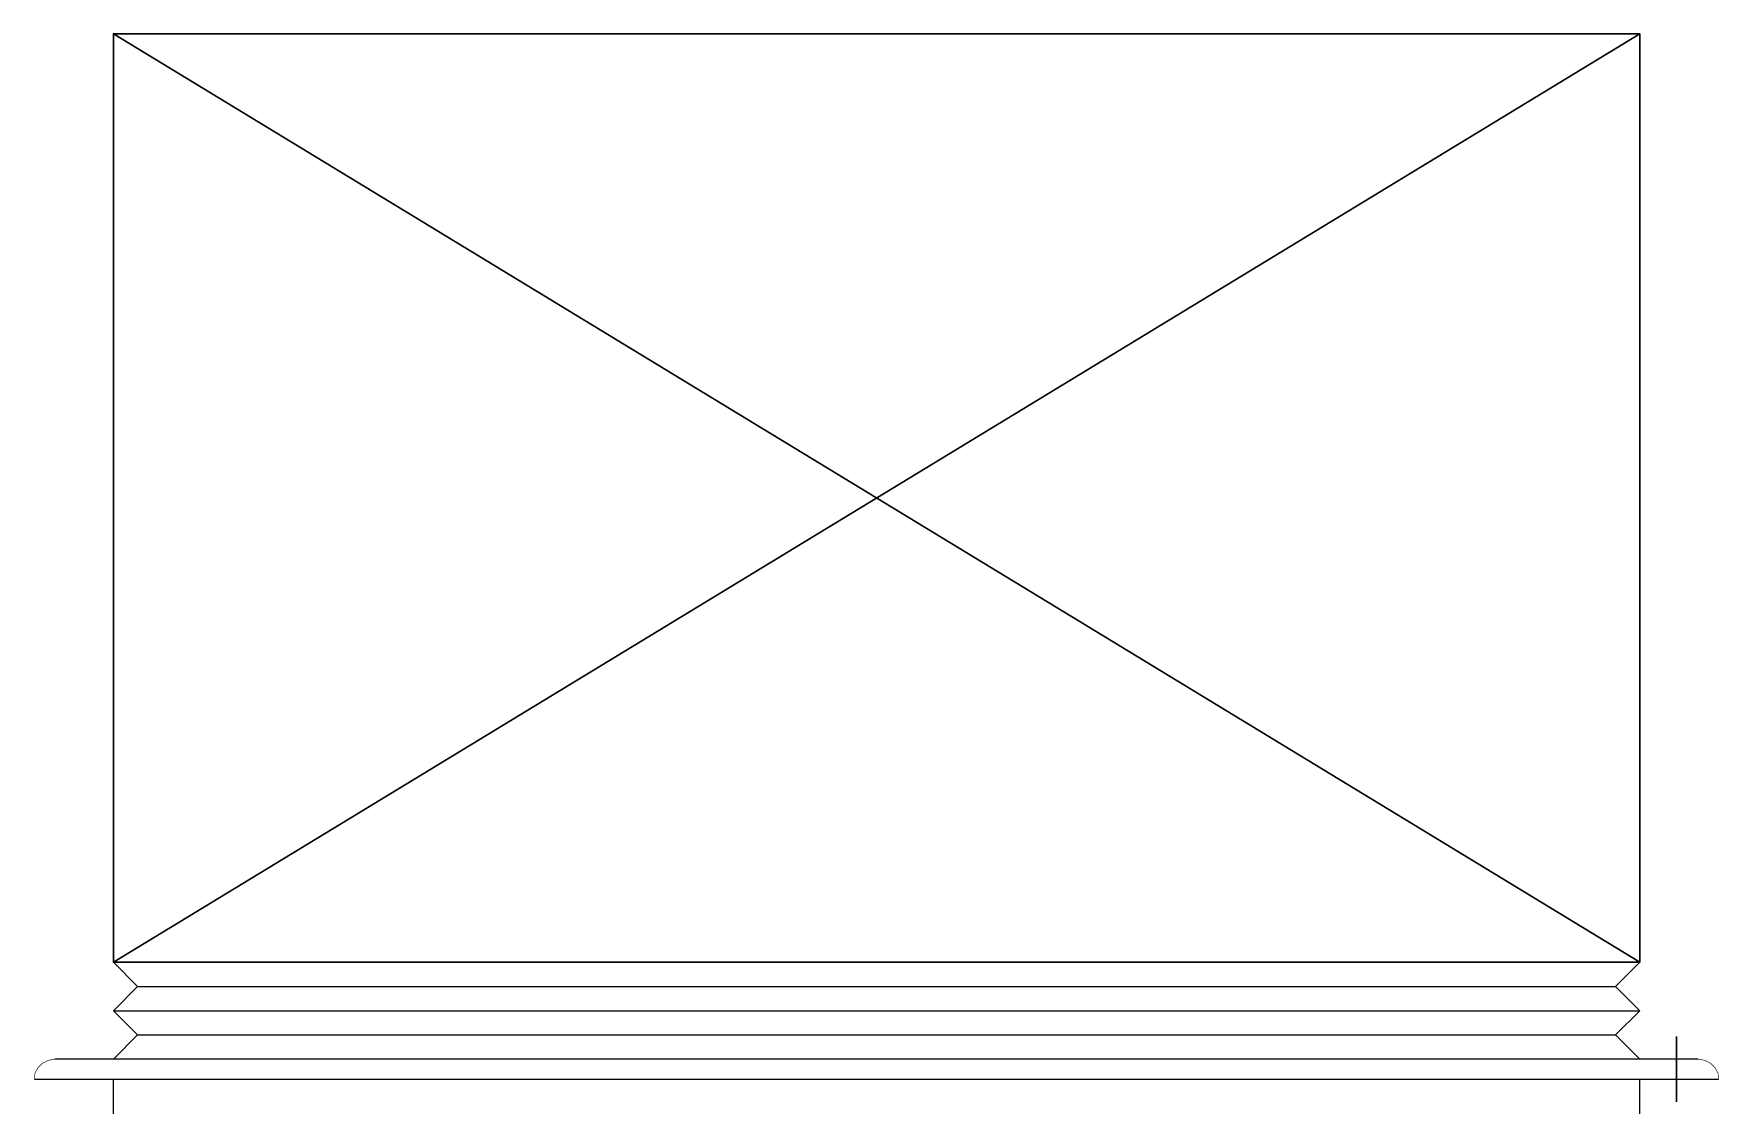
# Model space of a CAD drawing. Header units: millimetres. Extents: x -330573 to 5697, y 22061 to 198972.
# Drawn here: x -83652.8 to -83235.5, y 195976.4 to 196241.9 of the extents above; entities that cross this region are included whole.
import ezdxf

# ---------------------------------------------------------------- set-up
doc = ezdxf.new("R2010")
doc.units = ezdxf.units.MM
doc.layers.add('VL-AC-EA_TOILET', color=1, linetype='Continuous', lineweight=18)
doc.layers.add('VL-AC-EQUIPMENT', color=5, linetype='Continuous', lineweight=25)

msp = doc.modelspace()

# ---------------------------------------------------------------- linework, layer by layer
at = {"layer": 'VL-AC-EA_TOILET', "linetype": 'ByBlock', "lineweight": 30}
for p, q in [((-83255.18, 196241.85), (-83633.12, 196011.85, 0)), ((-83255.18, 196011.85), (-83633.12, 196241.85, 0))]:
    msp.add_line(p, q, dxfattribs=at)
msp.add_lwpolyline([(-83255.18, 196011.85), (-83255.18, 196241.85), (-83633.12, 196241.85), (-83633.12, 196011.85), (-83255.18, 196011.85)], dxfattribs=at)
at = {"layer": 'VL-AC-EQUIPMENT', "color": 4}
for p, q in [((-83633.12, 196011.85), (-83255.18, 196011.85)), ((-83627.12, 196005.85), (-83633.12, 196011.85)), ((-83261.18, 196005.85), (-83255.18, 196011.85)), ((-83627.12, 196005.85), (-83633.12, 195999.85)), ((-83627.12, 196005.85), (-83261.18, 196005.85)), ((-83261.18, 196005.85), (-83255.18, 195999.85)), ((-83633.12, 195999.85), (-83255.18, 195999.85)), ((-83627.12, 195993.85), (-83633.12, 195999.85)), ((-83261.18, 195993.85), (-83255.18, 195999.85)), ((-83627.12, 195993.85), (-83633.12, 195987.85)), ((-83627.12, 195993.85), (-83261.18, 195993.85)), ((-83261.18, 195993.85), (-83255.18, 195987.85))]:
    msp.add_line(p, q, dxfattribs=at)
at = {"layer": 'VL-AC-EQUIPMENT', "color": 5}
msp.add_lwpolyline([(-83246.09, 195977.24), (-83246.09, 195993.46), (-83246.09, 195977.24), (-83246.09, 195977.24)], dxfattribs=at)
for points, const_width in [([(-83652.68, 195982.85), (-83652.53, 195984.37), (-83651.77, 195985.73), (-83650.71, 195986.79), (-83649.19, 195987.55), (-83647.68, 195987.85)], 0.15), ([(-83647.68, 195987.85), (-83240.63, 195987.85)], 0.321), ([(-83240.63, 195987.85), (-83239.11, 195987.55), (-83237.6, 195986.79), (-83236.54, 195985.73), (-83235.78, 195984.37), (-83235.63, 195982.85)], 0.15), ([(-83652.68, 195982.85), (-83235.63, 195982.85)], 0.321), ([(-83652.68, 195982.85), (-83652.83, 195982.85)], 0.0152), ([(-83633.12, 195727.73), (-83633.12, 195982.85)], 0.321), ([(-83255.18, 195727.73), (-83255.18, 195982.85)], 0.321)]:
    msp.add_lwpolyline(points, dxfattribs=dict(at, const_width=const_width))

doc.saveas('drawing.dxf')
